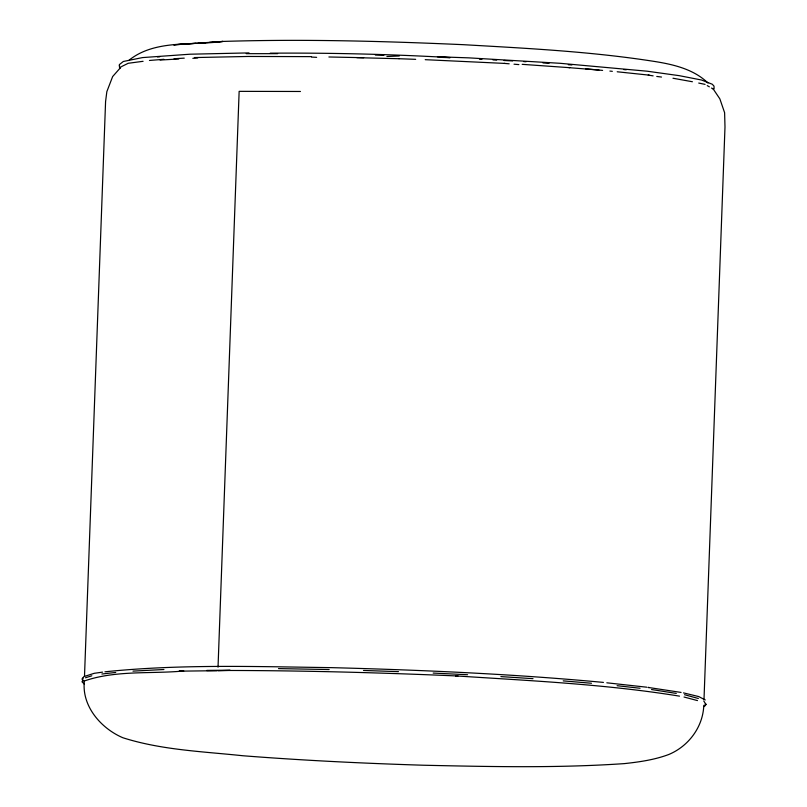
<?xml version="1.0" encoding="UTF-8"?>
<svg xmlns="http://www.w3.org/2000/svg" width="807" height="807" viewBox="0 0 807 807"><rect width="100%" height="100%" fill="white"/><g stroke="black" fill="none" stroke-linecap="round" stroke-linejoin="round"><path stroke-width="1.21" d="M84.352 681.128C81.568 706.165 101.067 728.469 122.906 737.759C161.662 750.076 202.718 751.499 242.867 755.745C302.978 760.436 363.2 763.351 423.463 765.228C490.363 766.7 557.415 768.183 624.235 763.624C639.346 762 654.437 759.861 668.751 754.505C688.542 746.283 703.048 726.936 703.785 705.338M84.503 676.135L105.576 101.591L106.837 91.665L112.657 76.544L120.979 67.122M218.031 667.157L239.144 91.352L300.446 91.473M704.017 699.044L724.989 127.012L724.615 112.698L719.854 98.858L712.874 88.477M705.943 704.38L704.309 706.559M706.115 704.108L705.217 705.6L705.197 703.23L703.724 700.91M82.143 679.101L83.232 677.819M129.211 60.071C155.216 39.402 192.217 45.717 223.004 41.429C303.19 38.928 383.426 41.147 463.541 44.688C527.839 48.39 592.348 51.587 656.041 61.695C674.551 64.731 694.101 69.543 707.961 83.02M84.634 680.866C116.188 670.042 150.919 674.057 183.774 670.99M121.726 66.487L128.242 63.279L143.091 61.302M85.461 677.789L91.796 675.802M149.456 60.454L163.882 59.304M104.96 671.807C180.153 664.03 255.99 666.612 331.445 667.641C422.222 670.032 513.02 673.966 603.434 682.409M101.884 674.016L115.724 672.443M102.58 672.13L94.227 673.31L83.918 676.609L82.284 678.788L82.869 681.38L83.03 679.938L82.011 681.824L84.442 684.235M160.068 60.041L178.791 58.982M192.833 58.326L197.715 57.933M195.909 43.306L173.737 44.849L223.004 41.429L209.457 42.367M198.371 43.134L205.755 42.62M157.506 56.924L159.746 56.793M174.06 58.729L184.248 58.144M132.963 671.121L163.932 669.507M386.896 56.49L399.273 55.976M182.614 671.031L179.053 671.162L217.012 670.698M218.213 670.718L230.237 670.355L206.642 670.506C290.439 670.173 374.266 672.413 457.993 676.004L455.612 675.883C530.36 680.775 605.452 684.134 679.504 696.138M246.216 53.666L277.618 53.666M194.426 57.569L248.072 56.46L311.512 56.631M399.112 58.729L356.805 57.66M249 52.899L190.008 54.21L142.476 57.59L123.33 61.483L119.345 64.621L119.547 67.556M270.214 53.181C330.134 52.758 390.084 54.21 449.913 57.559M278.496 668.599L329.145 669.548M375.366 55.058L383.88 55.269M328.893 56.984L363.664 57.711M437.434 56.772L468.675 57.852L560.229 63.309L647.153 71.198L679.272 75.666L701.535 80.014L712.278 84.241L714.003 86.127L714.094 88.629M363.503 670.456L398.476 671.646M441.792 57.388L450.064 57.69M398.961 58.719L415.666 59.335M425.218 59.678L504.799 63.42M311.603 57.085L316.637 57.337M433.167 673.068L467.586 674.733M479.469 59.193L481.92 59.325M492.986 59.91L496.678 60.101M504.052 60.485L512.657 60.939M598.945 70.058L568.945 67.647M500.875 676.599L533.013 678.667M523.672 61.564L526.083 61.725M542.98 62.926L549.012 63.349M568.32 64.711L571.941 64.964M522.179 64.338L569.712 67.687M504.335 63.4L509.177 63.803M514.029 64.197L518.881 64.6M563.225 680.886L591.481 683.247M623.791 69.543L626.202 69.775M585.559 68.807L602.597 70.401M609.9 71.087L612.342 71.319M617.204 71.773L649.272 75.152M661.498 77.048L656.767 76.443M617.093 685.708L640.052 688.25M606.814 682.803L646.831 687.211M649.221 687.564L648.061 687.423L681.078 692.426M672.977 78.239L692.416 81.749M651.531 689.521L676.286 693.415M648.233 75.091L653.115 75.858M683.519 692.89L698.691 696.562L705.278 699.951M698.741 83.06L705.076 84.382M684.033 697.016L697.47 700.587M684.538 694.716L698.368 698.499M707.225 85.603L709.363 86.833M711.502 88.054L713.65 89.284M119.375 65.559L120.162 68.04"/></g></svg>
